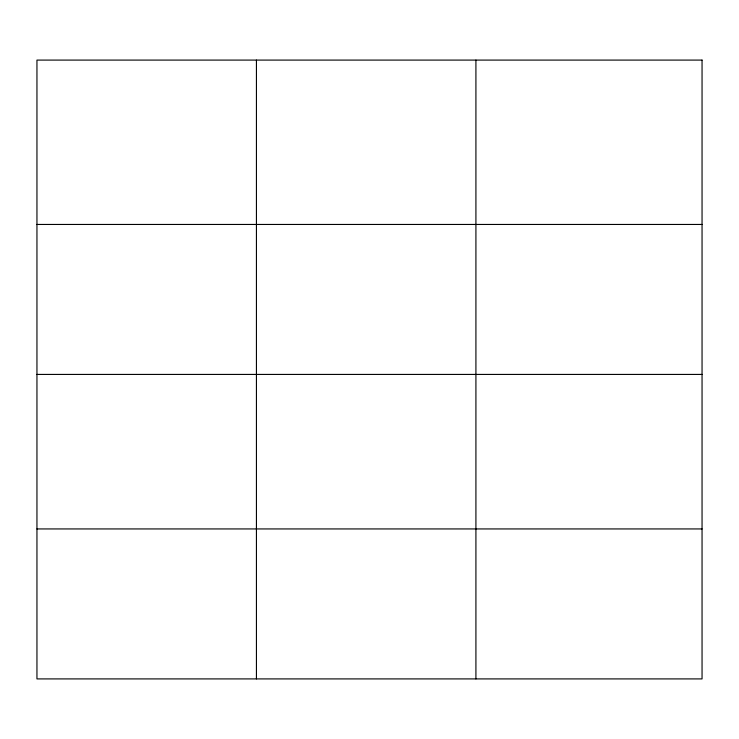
<?xml version="1.0" encoding="UTF-8"?>
<svg xmlns="http://www.w3.org/2000/svg" width="739" height="739" viewBox="0 0 739 739"><rect width="100%" height="100%" fill="white"/><g stroke="black" fill="none" stroke-linecap="round" stroke-linejoin="round"><path stroke-width="1.11" d="M36.95 224.453L702.05 224.453M36.95 374.424L702.05 374.424M36.95 528.939L702.05 528.939M475.916 60.09L475.916 678.91M256.433 60.09L256.433 678.91M702.05 60.09L36.95 60.09L36.95 678.91L702.05 678.91L702.05 60.09"/></g></svg>
